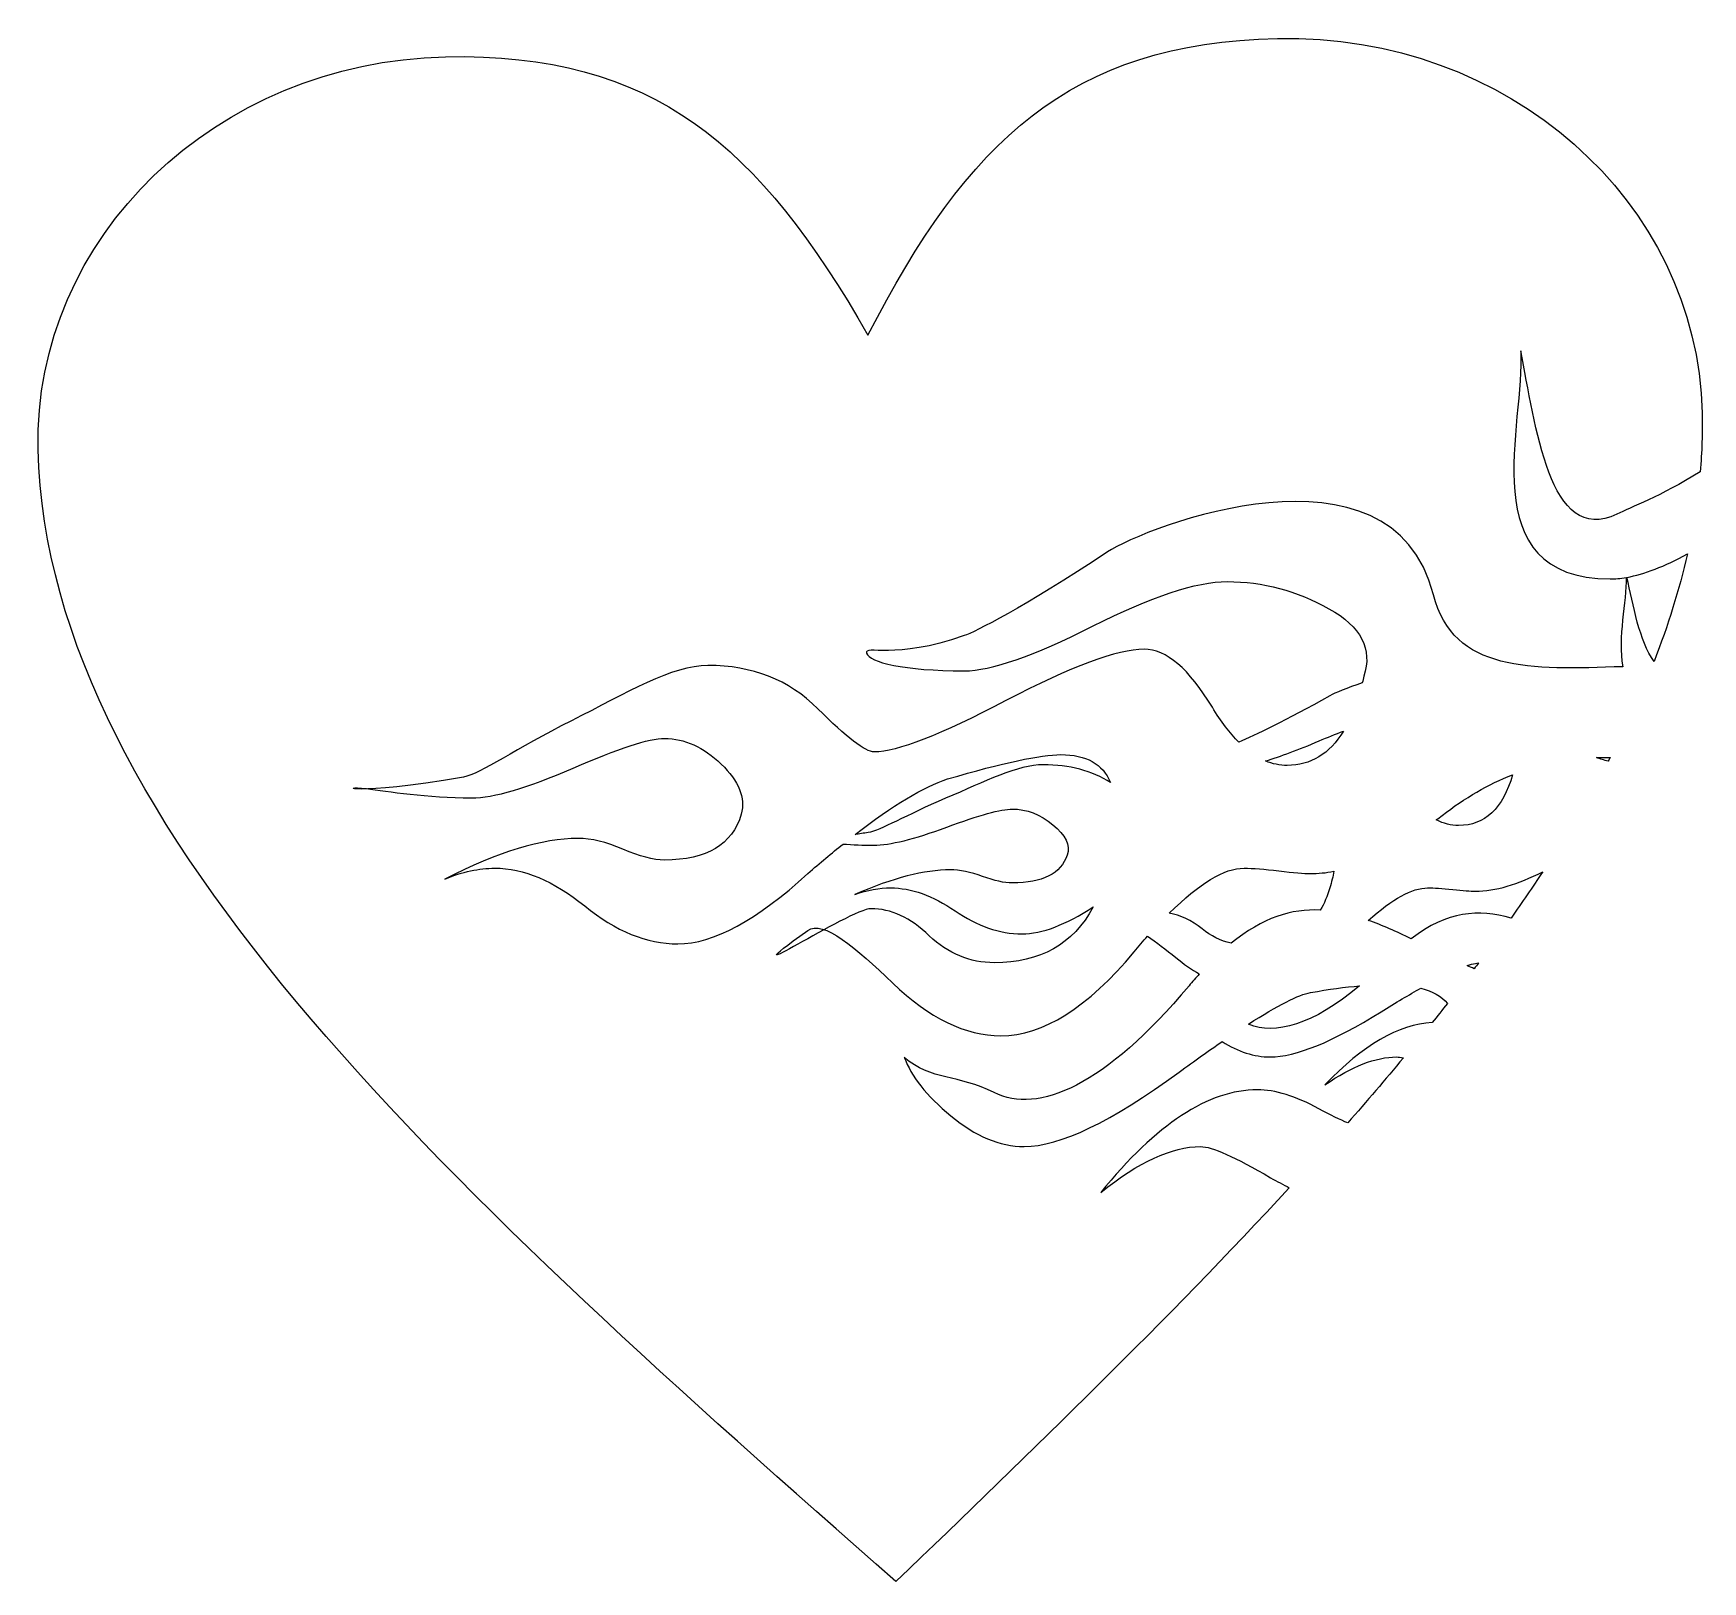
# Model space of a CAD drawing. Header units: centimetres. Extents: x -9 to 8.9, y -8.3 to 8.3.
import ezdxf

# ---------------------------------------------------------------- set-up
doc = ezdxf.new("R2010")
doc.units = ezdxf.units.CM
doc.header["$MEASUREMENT"] = 0
doc.layers.add('Camada 1', color=7, linetype='Continuous')

msp = doc.modelspace()

# ---------------------------------------------------------------- linework, layer by layer
at = {"layer": 'Camada 1'}
for points, knots in [([(-0.02332, 5.08444), (-1.18307, 7.11351), (-2.31972, 8.11578), (-4.54709, 8.06662), (-4.54709, 8.06662), (-7.00629, 8.0124), (-8.96055, 6.12812), (-8.9097, 3.86104), (-8.9097, 3.86104), (-8.8176, -0.24654), (-4.27073, -4.25548), (0.27616, -8.26444), (0.27616, -8.26444), (1.73605, -6.85723), (3.19523, -5.44988), (4.48822, -4.04632), (4.48822, -4.04632), (4.42258, -4.0138), (4.35595, -3.97787), (4.28809, -3.93829), (4.28809, -3.93829), (3.90749, -3.71591), (3.65793, -3.60489), (3.53919, -3.60489), (3.53919, -3.60489), (3.23029, -3.60489), (2.87395, -3.76912), (2.46959, -4.09757), (2.46959, -4.09757), (3.06369, -3.36377), (3.62256, -2.99682), (4.14567, -2.99682), (4.14567, -2.99682), (4.33527, -2.99682), (4.55583, -3.06432), (4.80528, -3.19952), (4.80528, -3.19952), (4.93064, -3.26728), (5.03332, -3.31811), (5.1136, -3.35205), (5.1136, -3.35205), (5.31796, -3.1198), (5.51653, -2.88752), (5.70952, -2.65556), (5.70952, -2.65556), (5.68034, -2.64865), (5.65599, -2.64527), (5.63668, -2.64527), (5.63668, -2.64527), (5.4157, -2.64527), (5.15979, -2.74486), (4.87005, -2.94388), (4.87005, -2.94388), (5.27597, -2.51922), (5.6588, -2.29681), (6.01879, -2.2771), (6.01879, -2.2771), (6.07343, -2.20878), (6.12767, -2.14063), (6.18122, -2.0726), (6.18122, -2.0726), (6.11756, -1.9964), (6.02247, -1.9416), (5.89584, -1.90795), (5.89584, -1.90795), (5.77204, -1.97851), (5.62951, -2.063), (5.47105, -2.16147), (5.47105, -2.16147), (4.9512, -2.48429), (4.55525, -2.64526), (4.28257, -2.64526), (4.28257, -2.64526), (4.11186, -2.64526), (3.94086, -2.58951), (3.77018, -2.47947), (3.77018, -2.47947), (3.62961, -2.57639), (3.47525, -2.68553), (3.30748, -2.80864), (3.30748, -2.80864), (2.58212, -3.34006), (2.03042, -3.60485), (1.64915, -3.60485), (1.64915, -3.60485), (1.38801, -3.60485), (1.12631, -3.49359), (0.86503, -3.27724), (0.86503, -3.27724), (0.60333, -3.05975), (0.43728, -2.84779), (0.36558, -2.65005), (0.36558, -2.65005), (0.65109, -2.90117), (0.94645, -2.83174), (1.32813, -3.0261), (1.32813, -3.0261), (1.79774, -3.26473), (2.51733, -2.95387), (3.41424, -1.8827), (3.41424, -1.8827), (3.45171, -1.83791), (3.48819, -1.7965), (3.5241, -1.75623), (3.5241, -1.75623), (3.44073, -1.70792), (3.35678, -1.64947), (3.27285, -1.58129), (3.27285, -1.58129), (3.16636, -1.49453), (3.0637, -1.41468), (2.97043, -1.352), (2.97043, -1.352), (2.92355, -1.40539), (2.8755, -1.4613), (2.82621, -1.5203), (2.82621, -1.5203), (2.32718, -2.11836), (1.85154, -2.41808), (1.39984, -2.41808), (1.39984, -2.41808), (1.01897, -2.41808), (0.63308, -2.23004), (0.24165, -1.85341), (0.24165, -1.85341), (-0.15104, -1.47664), (-0.50879, -1.17256), (-0.66809, -1.28919), (-0.66809, -1.28919), (-1.64009, -1.99441), (-0.20499, -1.0572), (0.00911, -1.0572), (0.00911, -1.0572), (0.22321, -1.0572), (0.43152, -1.1534), (0.63308, -1.34705), (0.63308, -1.34705), (0.8352, -1.54017), (1.06731, -1.63592), (1.32817, -1.63592), (1.32817, -1.63592), (1.8217, -1.63592), (2.17452, -1.43719), (2.38706, -1.03831), (2.38706, -1.03831), (2.09493, -1.23045), (1.84112, -1.32663), (1.62437, -1.32663), (1.62437, -1.32663), (1.3855, -1.32663), (1.14772, -1.24437), (0.90886, -1.08014), (0.90886, -1.08014), (0.67015, -0.91591), (0.44055, -0.83437), (0.21872, -0.83437), (0.21872, -0.83437), (0.09926, -0.83437), (-0.02822, -0.85805), (-0.16426, -0.90464), (-0.16426, -0.90464), (0.24463, -0.72872), (0.58491, -0.64082), (0.85772, -0.64082), (0.85772, -0.64082), (0.95998, -0.64082), (1.07508, -0.66363), (1.20266, -0.71083), (1.20266, -0.71083), (1.33056, -0.75801), (1.43703, -0.78169), (1.52225, -0.78169), (1.52225, -0.78169), (1.84621, -0.78169), (2.04171, -0.6817), (2.11002, -0.48266), (2.11002, -0.48266), (2.14354, -0.37717), (2.09311, -0.26859), (1.95677, -0.15746), (1.95677, -0.15746), (1.82069, -0.04589), (1.6752, 0.00973), (1.52224, 0.00973), (1.52224, 0.00973), (1.40278, 0.00973), (1.16899, -0.05491), (0.81914, -0.18421), (0.81914, -0.18421), (0.46984, -0.31296), (0.20999, -0.37717), (0.03984, -0.37717), (0.03984, -0.37717), (-0.07568, -0.37717), (-0.18778, -0.37238), (-0.29089, -0.36534), (-0.29089, -0.36534), (-0.41088, -0.46141), (-0.53653, -0.56621), (-0.66808, -0.68086), (-0.66808, -0.68086), (-1.21458, -1.18272), (-1.67852, -1.43371), (-2.05923, -1.43371), (-2.05923, -1.43371), (-2.39136, -1.43371), (-2.7246, -1.29835), (-3.05687, -1.02792), (-3.05687, -1.02792), (-3.38972, -0.75847), (-3.71113, -0.62327), (-4.02027, -0.62327), (-4.02027, -0.62327), (-4.18648, -0.62327), (-4.36508, -0.66171), (-4.55465, -0.73932), (-4.55465, -0.73932), (-3.9845, -0.44947), (-3.50899, -0.30453), (-3.12857, -0.30453), (-3.12857, -0.30453), (-2.98604, -0.30453), (-2.82575, -0.34327), (-2.64713, -0.42029), (-2.64713, -0.42029), (-2.46854, -0.49779), (-2.32037, -0.53594), (-2.20149, -0.53594), (-2.20149, -0.53594), (-1.7495, -0.53594), (-1.47666, -0.37227), (-1.38091, -0.04424), (-1.38091, -0.04424), (-1.33413, 0.12956), (-1.40528, 0.30816), (-1.59557, 0.49183), (-1.59557, 0.49183), (-1.78599, 0.67466), (-1.98755, 0.7662), (-2.20149, 0.7662), (-2.20149, 0.7662), (-2.36783, 0.7662), (-2.69459, 0.66042), (-3.18193, 0.44762), (-3.18193, 0.44762), (-3.66898, 0.23577), (-4.03193, 0.12956), (-4.26913, 0.12956), (-4.26913, 0.12956), (-4.74236, 0.12956), (-5.17154, 0.20126), (-5.39451, 0.22843), (-5.39451, 0.22843), (-5.71016, 0.26645), (-5.55437, 0.13715), (-4.3552, 0.35292), (-4.3552, 0.35292), (-4.16914, 0.38631), (-3.79449, 0.6573), (-3.19995, 0.95561), (-3.19995, 0.95561), (-2.60556, 1.25477), (-2.11852, 1.54772), (-1.73752, 1.54772), (-1.73752, 1.54772), (-1.26243, 1.54772), (-0.87061, 1.39392), (-0.56145, 1.08475), (-0.56145, 1.08475), (-0.25186, 0.77614), (-0.0503, 0.62165), (0.0449, 0.62165), (0.0449, 0.62165), (0.28279, 0.62165), (0.75168, 0.80464), (1.45381, 1.17137), (1.45381, 1.17137), (2.15451, 1.538), (2.64777, 1.72168), (2.93341, 1.72168), (2.93341, 1.72168), (3.1709, 1.72168), (3.41426, 1.51406), (3.66414, 1.09983), (3.66414, 1.09983), (3.75598, 0.94672), (3.8499, 0.82249), (3.94653, 0.72603), (3.94653, 0.72603), (4.11809, 0.79927), (4.44585, 0.95561), (4.92149, 1.22265), (4.92149, 1.22265), (4.97951, 1.25546), (5.1053, 1.30716), (5.26952, 1.3601), (5.26952, 1.3601), (5.27545, 1.38404), (5.28121, 1.4077), (5.28643, 1.43223), (5.28643, 1.43223), (5.38165, 1.72168), (5.25643, 1.9628), (4.91263, 2.15579), (4.91263, 2.15579), (4.5674, 2.34917), (4.20516, 2.44567), (3.82413, 2.44567), (3.82413, 2.44567), (3.49173, 2.44567), (3.01032, 2.2865), (2.38085, 1.96804), (2.38085, 1.96804), (1.75072, 1.64972), (1.29251, 1.49012), (1.00785, 1.49012), (1.00785, 1.49012), (0.36123, 1.49012), (-0.01273, 1.58407), (-0.03781, 1.67845), (-0.03781, 1.67845), (-0.06316, 1.77224), (0.25995, 1.60238), (1.00785, 1.86691), (1.00785, 1.86691), (1.11644, 1.9048), (1.63745, 2.16552), (2.54085, 2.76369), (2.54085, 2.76369), (2.94156, 3.02962), (5.58316, 4.05554), (6.03234, 2.30538), (6.03234, 2.30538), (6.24641, 1.4717), (7.06432, 1.50142), (8.06, 1.53438), (8.06, 1.53438), (8.00012, 1.84524), (8.10069, 2.23537), (8.09477, 2.4899), (8.09477, 2.4899), (8.03519, 2.47948), (7.97843, 2.47482), (7.92491, 2.47482), (7.92491, 2.47482), (6.42837, 2.47482), (7.01517, 4.15683), (6.96574, 4.91798), (6.96574, 4.91798), (7.12671, 4.13389), (7.26559, 2.81624), (7.99687, 3.16935), (7.99687, 3.16935), (8.1452, 3.24118), (8.45534, 3.35427), (8.88817, 3.62287), (8.88817, 3.62287), (8.90621, 3.83372), (8.91397, 4.04401), (8.90947, 4.25417), (8.90947, 4.25417), (8.85842, 6.52137), (6.8215, 8.31747), (4.36244, 8.26325), (4.36244, 8.26325), (2.13504, 8.21394), (1.04446, 7.1628), (-0.02332, 5.08444), (-0.02332, 5.08444), (-0.02332, 5.08444), (-0.02332, 5.08444), (-0.02332, 5.08444)], [0, 0, 0, 0, 0.0106383, 0.0106383, 0.0106383, 0.0106383, 0.0212766, 0.0212766, 0.0212766, 0.0212766, 0.03191489, 0.03191489, 0.03191489, 0.03191489, 0.04255319, 0.04255319, 0.04255319, 0.04255319, 0.05319149, 0.05319149, 0.05319149, 0.05319149, 0.06382979, 0.06382979, 0.06382979, 0.06382979, 0.07446809, 0.07446809, 0.07446809, 0.07446809, 0.08510638, 0.08510638, 0.08510638, 0.08510638, 0.09574468, 0.09574468, 0.09574468, 0.09574468, 0.10638298, 0.10638298, 0.10638298, 0.10638298, 0.11702128, 0.11702128, 0.11702128, 0.11702128, 0.12765957, 0.12765957, 0.12765957, 0.12765957, 0.13829787, 0.13829787, 0.13829787, 0.13829787, 0.14893617, 0.14893617, 0.14893617, 0.14893617, 0.15957447, 0.15957447, 0.15957447, 0.15957447, 0.17021277, 0.17021277, 0.17021277, 0.17021277, 0.18085106, 0.18085106, 0.18085106, 0.18085106, 0.19148936, 0.19148936, 0.19148936, 0.19148936, 0.20212766, 0.20212766, 0.20212766, 0.20212766, 0.21276596, 0.21276596, 0.21276596, 0.21276596, 0.22340426, 0.22340426, 0.22340426, 0.22340426, 0.23404255, 0.23404255, 0.23404255, 0.23404255, 0.24468085, 0.24468085, 0.24468085, 0.24468085, 0.25531915, 0.25531915, 0.25531915, 0.25531915, 0.26595745, 0.26595745, 0.26595745, 0.26595745, 0.27659574, 0.27659574, 0.27659574, 0.27659574, 0.28723404, 0.28723404, 0.28723404, 0.28723404, 0.29787234, 0.29787234, 0.29787234, 0.29787234, 0.30851064, 0.30851064, 0.30851064, 0.30851064, 0.31914894, 0.31914894, 0.31914894, 0.31914894, 0.32978723, 0.32978723, 0.32978723, 0.32978723, 0.34042553, 0.34042553, 0.34042553, 0.34042553, 0.35106383, 0.35106383, 0.35106383, 0.35106383, 0.36170213, 0.36170213, 0.36170213, 0.36170213, 0.37234043, 0.37234043, 0.37234043, 0.37234043, 0.38297872, 0.38297872, 0.38297872, 0.38297872, 0.39361702, 0.39361702, 0.39361702, 0.39361702, 0.40425532, 0.40425532, 0.40425532, 0.40425532, 0.41489362, 0.41489362, 0.41489362, 0.41489362, 0.42553191, 0.42553191, 0.42553191, 0.42553191, 0.43617021, 0.43617021, 0.43617021, 0.43617021, 0.44680851, 0.44680851, 0.44680851, 0.44680851, 0.45744681, 0.45744681, 0.45744681, 0.45744681, 0.46808511, 0.46808511, 0.46808511, 0.46808511, 0.4787234, 0.4787234, 0.4787234, 0.4787234, 0.4893617, 0.4893617, 0.4893617, 0.4893617, 0.5, 0.5, 0.5, 0.5, 0.5106383, 0.5106383, 0.5106383, 0.5106383, 0.5212766, 0.5212766, 0.5212766, 0.5212766, 0.53191489, 0.53191489, 0.53191489, 0.53191489, 0.54255319, 0.54255319, 0.54255319, 0.54255319, 0.55319149, 0.55319149, 0.55319149, 0.55319149, 0.56382979, 0.56382979, 0.56382979, 0.56382979, 0.57446809, 0.57446809, 0.57446809, 0.57446809, 0.58510638, 0.58510638, 0.58510638, 0.58510638, 0.59574468, 0.59574468, 0.59574468, 0.59574468, 0.60638298, 0.60638298, 0.60638298, 0.60638298, 0.61702128, 0.61702128, 0.61702128, 0.61702128, 0.62765957, 0.62765957, 0.62765957, 0.62765957, 0.63829787, 0.63829787, 0.63829787, 0.63829787, 0.64893617, 0.64893617, 0.64893617, 0.64893617, 0.65957447, 0.65957447, 0.65957447, 0.65957447, 0.67021277, 0.67021277, 0.67021277, 0.67021277, 0.68085106, 0.68085106, 0.68085106, 0.68085106, 0.69148936, 0.69148936, 0.69148936, 0.69148936, 0.70212766, 0.70212766, 0.70212766, 0.70212766, 0.71276596, 0.71276596, 0.71276596, 0.71276596, 0.72340426, 0.72340426, 0.72340426, 0.72340426, 0.73404255, 0.73404255, 0.73404255, 0.73404255, 0.74468085, 0.74468085, 0.74468085, 0.74468085, 0.75531915, 0.75531915, 0.75531915, 0.75531915, 0.76595745, 0.76595745, 0.76595745, 0.76595745, 0.77659574, 0.77659574, 0.77659574, 0.77659574, 0.78723404, 0.78723404, 0.78723404, 0.78723404, 0.79787234, 0.79787234, 0.79787234, 0.79787234, 0.80851064, 0.80851064, 0.80851064, 0.80851064, 0.81914894, 0.81914894, 0.81914894, 0.81914894, 0.82978723, 0.82978723, 0.82978723, 0.82978723, 0.84042553, 0.84042553, 0.84042553, 0.84042553, 0.85106383, 0.85106383, 0.85106383, 0.85106383, 0.86170213, 0.86170213, 0.86170213, 0.86170213, 0.87234043, 0.87234043, 0.87234043, 0.87234043, 0.88297872, 0.88297872, 0.88297872, 0.88297872, 0.89361702, 0.89361702, 0.89361702, 0.89361702, 0.90425532, 0.90425532, 0.90425532, 0.90425532, 0.91489362, 0.91489362, 0.91489362, 0.91489362, 0.92553191, 0.92553191, 0.92553191, 0.92553191, 0.93617021, 0.93617021, 0.93617021, 0.93617021, 0.94680851, 0.94680851, 0.94680851, 0.94680851, 0.95744681, 0.95744681, 0.95744681, 0.95744681, 0.96808511, 0.96808511, 0.96808511, 0.96808511, 0.9787234, 0.9787234, 0.9787234, 0.9787234, 1, 1, 1, 1]), ([(8.39392, 1.59097), (8.54394, 1.9752), (8.66435, 2.35903), (8.75068, 2.74212), (8.75068, 2.74212), (8.50491, 2.60832), (8.28941, 2.52466), (8.10264, 2.49114), (8.10264, 2.49114), (8.17027, 2.19943), (8.23715, 1.80647), (8.39392, 1.59097), (8.39392, 1.59097), (8.39392, 1.59097), (8.39392, 1.59097), (8.39392, 1.59097)], [0, 0, 0, 0, 0.2, 0.2, 0.2, 0.2, 0.4, 0.4, 0.4, 0.4, 0.6, 0.6, 0.6, 0.6, 1, 1, 1, 1]), ([(4.23314, 0.52504), (4.30947, 0.49321), (4.38694, 0.47673), (4.46637, 0.47673), (4.46637, 0.47673), (4.71664, 0.47673), (4.91764, 0.59955), (5.06793, 0.84434), (5.06793, 0.84434), (4.98509, 0.81307), (4.89804, 0.77827), (4.8065, 0.73956), (4.8065, 0.73956), (4.58625, 0.64492), (4.3948, 0.57309), (4.23314, 0.52504), (4.23314, 0.52504), (4.23314, 0.52504), (4.23314, 0.52504), (4.23314, 0.52504)], [0, 0, 0, 0, 0.16666667, 0.16666667, 0.16666667, 0.16666667, 0.33333333, 0.33333333, 0.33333333, 0.33333333, 0.5, 0.5, 0.5, 0.5, 0.66666667, 0.66666667, 0.66666667, 0.66666667, 1, 1, 1, 1]), ([(2.57422, 0.29406), (2.49027, 0.49321), (2.31265, 0.59251), (2.04167, 0.59251), (2.04167, 0.59251), (1.82802, 0.59251), (1.42363, 0.50615), (0.82924, 0.33179), (0.82924, 0.33179), (0.57278, 0.24882), (0.2429, 0.05035), (-0.16107, -0.26201), (-0.16107, -0.26201), (-0.11696, -0.25608), (-0.0705, -0.24891), (-0.02134, -0.24145), (-0.02134, -0.24145), (0.11161, -0.22105), (0.38106, -0.05669), (0.80628, 0.12476), (0.80628, 0.12476), (1.23207, 0.30645), (1.5818, 0.48406), (1.85461, 0.48406), (1.85461, 0.48406), (2.13449, 0.48406), (2.37478, 0.4204), (2.57422, 0.29406), (2.57422, 0.29406), (2.57422, 0.29406), (2.57422, 0.29406), (2.57422, 0.29406)], [0, 0, 0, 0, 0.11111111, 0.11111111, 0.11111111, 0.11111111, 0.22222222, 0.22222222, 0.22222222, 0.22222222, 0.33333333, 0.33333333, 0.33333333, 0.33333333, 0.44444444, 0.44444444, 0.44444444, 0.44444444, 0.55555556, 0.55555556, 0.55555556, 0.55555556, 0.66666667, 0.66666667, 0.66666667, 0.66666667, 0.77777778, 0.77777778, 0.77777778, 0.77777778, 1, 1, 1, 1]), ([(7.90277, 0.52194), (7.90994, 0.53562), (7.9173, 0.54925), (7.92447, 0.56292), (7.92447, 0.56292), (7.90108, 0.56348), (7.87769, 0.56361), (7.85346, 0.56361), (7.85346, 0.56361), (7.82798, 0.56361), (7.8029, 0.56292), (7.77742, 0.56234), (7.77742, 0.56234), (7.8167, 0.54631), (7.85854, 0.53335), (7.90277, 0.52194), (7.90277, 0.52194), (7.90277, 0.52194), (7.90277, 0.52194), (7.90277, 0.52194)], [0, 0, 0, 0, 0.16666667, 0.16666667, 0.16666667, 0.16666667, 0.33333333, 0.33333333, 0.33333333, 0.33333333, 0.5, 0.5, 0.5, 0.5, 0.66666667, 0.66666667, 0.66666667, 0.66666667, 1, 1, 1, 1]), ([(6.87939, 0.37814), (6.61938, 0.27532), (6.36782, 0.13012), (6.12459, -0.05893), (6.12459, -0.05893), (6.10403, -0.07457), (6.08305, -0.09076), (6.06233, -0.10611), (6.06233, -0.10611), (6.14049, -0.14625), (6.21978, -0.16612), (6.30162, -0.16612), (6.30162, -0.16612), (6.58179, -0.16611), (6.77459, 0.01532), (6.87939, 0.37814), (6.87939, 0.37814), (6.87939, 0.37814), (6.87939, 0.37814), (6.87939, 0.37814)], [0, 0, 0, 0, 0.16666667, 0.16666667, 0.16666667, 0.16666667, 0.33333333, 0.33333333, 0.33333333, 0.33333333, 0.5, 0.5, 0.5, 0.5, 0.66666667, 0.66666667, 0.66666667, 0.66666667, 1, 1, 1, 1]), ([(3.86481, -1.42809), (4.20356, -1.15218), (4.51243, -1.05738), (4.8203, -1.07188), (4.8203, -1.07188), (4.86213, -1.00216), (4.89552, -0.92287), (4.92142, -0.83442), (4.92142, -0.83442), (4.94129, -0.77047), (4.95608, -0.71131), (4.96651, -0.65625), (4.96651, -0.65625), (4.88057, -0.67316), (4.79649, -0.68091), (4.71592, -0.68091), (4.71592, -0.68091), (4.64467, -0.68091), (4.53211, -0.67104), (4.37704, -0.65204), (4.37704, -0.65204), (4.22236, -0.63302), (4.09785, -0.62331), (4.00308, -0.62331), (4.00308, -0.62331), (3.79348, -0.62331), (3.52715, -0.78386), (3.20277, -1.10599), (3.20277, -1.10599), (3.32249, -1.12554), (3.43968, -1.18121), (3.5539, -1.27403), (3.5539, -1.27403), (3.64859, -1.35022), (3.75241, -1.40147), (3.86481, -1.42809), (3.86481, -1.42809), (3.86481, -1.42809), (3.86481, -1.42809), (3.86481, -1.42809)], [0, 0, 0, 0, 0.09090909, 0.09090909, 0.09090909, 0.09090909, 0.18181818, 0.18181818, 0.18181818, 0.18181818, 0.27272727, 0.27272727, 0.27272727, 0.27272727, 0.36363636, 0.36363636, 0.36363636, 0.36363636, 0.45454545, 0.45454545, 0.45454545, 0.45454545, 0.54545455, 0.54545455, 0.54545455, 0.54545455, 0.63636364, 0.63636364, 0.63636364, 0.63636364, 0.72727273, 0.72727273, 0.72727273, 0.72727273, 0.81818182, 0.81818182, 0.81818182, 0.81818182, 1, 1, 1, 1]), ([(6.8646, -1.1571), (6.98107, -0.99176), (7.0932, -0.82669), (7.20149, -0.66148), (7.20149, -0.66148), (6.93527, -0.7998), (6.69487, -0.8691), (6.48047, -0.8691), (6.48047, -0.8691), (6.42893, -0.8691), (6.34836, -0.86346), (6.23779, -0.85219), (6.23779, -0.85219), (6.12653, -0.84007), (6.03766, -0.83444), (5.96905, -0.83444), (5.96905, -0.83444), (5.8058, -0.83444), (5.59427, -0.95065), (5.33283, -1.18261), (5.33283, -1.18261), (5.482, -1.235), (5.63467, -1.30289), (5.79469, -1.37838), (5.79469, -1.37838), (6.18288, -1.07934), (6.51133, -1.06188), (6.8646, -1.1571), (6.8646, -1.1571), (6.8646, -1.1571), (6.8646, -1.1571), (6.8646, -1.1571)], [0, 0, 0, 0, 0.11111111, 0.11111111, 0.11111111, 0.11111111, 0.22222222, 0.22222222, 0.22222222, 0.22222222, 0.33333333, 0.33333333, 0.33333333, 0.33333333, 0.44444444, 0.44444444, 0.44444444, 0.44444444, 0.55555556, 0.55555556, 0.55555556, 0.55555556, 0.66666667, 0.66666667, 0.66666667, 0.66666667, 0.77777778, 0.77777778, 0.77777778, 0.77777778, 1, 1, 1, 1]), ([(6.46738, -1.70064), (6.48331, -1.67966), (6.49908, -1.65868), (6.51485, -1.6377), (6.51485, -1.6377), (6.50345, -1.63937), (6.49204, -1.64109), (6.48048, -1.64289), (6.48048, -1.64289), (6.45542, -1.64673), (6.42598, -1.65445), (6.39203, -1.66599), (6.39203, -1.66599), (6.41698, -1.6777), (6.44204, -1.68907), (6.46738, -1.70064), (6.46738, -1.70064), (6.46738, -1.70064), (6.46738, -1.70064), (6.46738, -1.70064)], [0, 0, 0, 0, 0.16666667, 0.16666667, 0.16666667, 0.16666667, 0.33333333, 0.33333333, 0.33333333, 0.33333333, 0.5, 0.5, 0.5, 0.5, 0.66666667, 0.66666667, 0.66666667, 0.66666667, 1, 1, 1, 1]), ([(5.24159, -1.88346), (5.08652, -1.89698), (4.912, -1.9205), (4.71594, -1.95516), (4.71594, -1.95516), (4.58722, -1.97826), (4.36579, -2.09094), (4.0507, -2.29293), (4.0507, -2.29293), (4.05141, -2.29319), (4.05213, -2.29319), (4.05239, -2.29375), (4.05239, -2.29375), (4.33384, -2.41488), (4.74031, -2.30277), (5.24159, -1.88346), (5.24159, -1.88346), (5.24159, -1.88346), (5.24159, -1.88346), (5.24159, -1.88346)], [0, 0, 0, 0, 0.16666667, 0.16666667, 0.16666667, 0.16666667, 0.33333333, 0.33333333, 0.33333333, 0.33333333, 0.5, 0.5, 0.5, 0.5, 0.66666667, 0.66666667, 0.66666667, 0.66666667, 1, 1, 1, 1])]:
    msp.add_open_spline(points, degree=3, knots=knots, dxfattribs=at)

doc.saveas('drawing.dxf')
